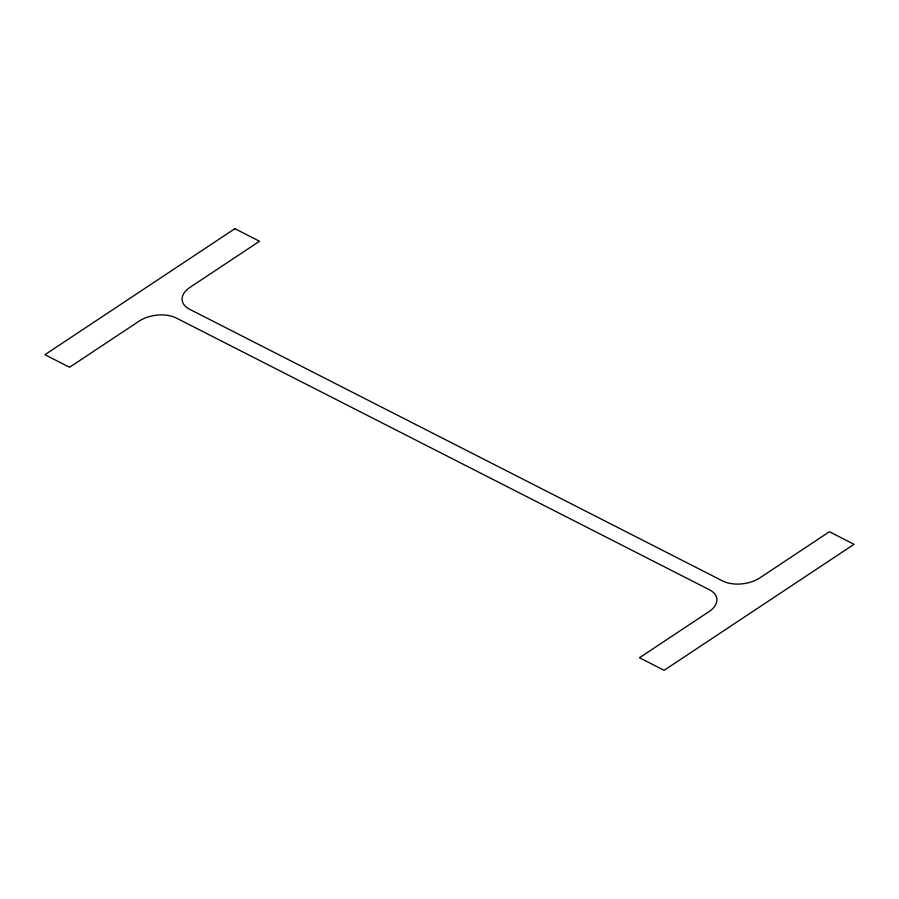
<?xml version="1.0" encoding="UTF-8"?>
<svg xmlns="http://www.w3.org/2000/svg" width="899" height="899" viewBox="0 0 899 899"><rect width="100%" height="100%" fill="white"/><g stroke="black" fill="none" stroke-linecap="round" stroke-linejoin="round"><path stroke-width="1.35" d="M234.886 228.683L44.95 354.7L69.594 367.264L139.098 321.145A26.498 15.35 -7.8 0 1 176.339 318.032L709.412 589.755A26.498 15.35 -7.8 0 1 708.985 611.635L639.47 657.753L664.114 670.317L854.05 544.3L829.406 531.736L759.902 577.855A26.498 15.35 -7.8 0 1 722.661 580.968L189.588 309.245A26.498 15.35 -7.8 0 1 190.015 287.365L259.53 241.247L234.886 228.683"/></g></svg>
